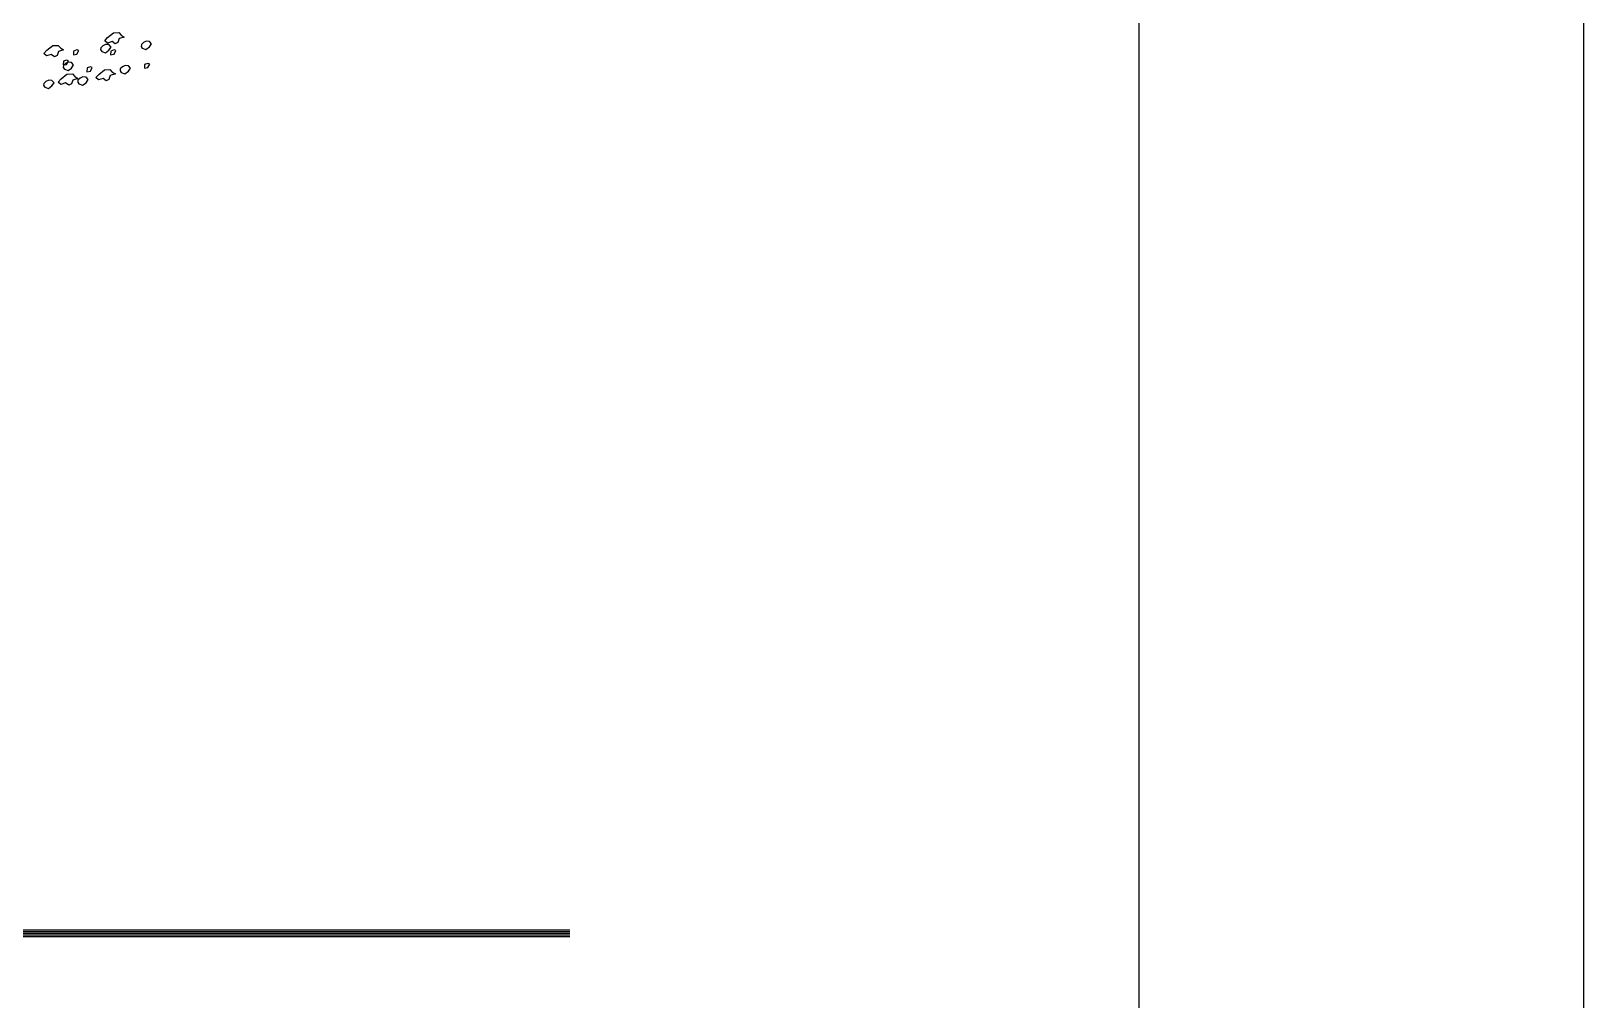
# Model space of a CAD drawing. Header units: millimetres. Extents: x 462666 to 1244237, y 2328025 to 3795663.
# Drawn here: x 1166056 to 1170595, y 2840742 to 2843573 of the extents above; entities that cross this region are included whole.
import ezdxf

# ---------------------------------------------------------------- set-up
doc = ezdxf.new("R2010")
doc.units = ezdxf.units.MM
doc.layers.add('arbre', color=250, linetype='Continuous')
doc.layers.add('MUR_REZ', color=3, linetype='Continuous')

# ---------------------------------------------------------------- blocks, each defined once
blk = doc.blocks.new('arbre3')
at = {"layer": 'arbre', "color": 252}
for points in [[(261.712, 21.574), (261.777, 21.626), (261.838, 21.628), (261.864, 21.6), (261.898, 21.578), (261.842, 21.561), (261.827, 21.517), (261.796, 21.502), (261.762, 21.528), (261.709, 21.511), (261.679, 21.537)], [(262.1, 21.454), (262.141, 21.439), (262.18, 21.467), (262.204, 21.502), (262.18, 21.53), (262.143, 21.532), (262.113, 21.517), (262.089, 21.495), (262.087, 21.474)], [(261.033, 21.43), (261.098, 21.482), (261.159, 21.484), (261.185, 21.456), (261.219, 21.434), (261.163, 21.417), (261.148, 21.373), (261.117, 21.358), (261.082, 21.384), (261.03, 21.367), (261, 21.393)], [(261.329, 21.38), (261.368, 21.387), (261.389, 21.426), (261.368, 21.435), (261.331, 21.422)], [(261.646, 21.418), (261.687, 21.403), (261.726, 21.431), (261.75, 21.466), (261.726, 21.494), (261.689, 21.496), (261.659, 21.481), (261.635, 21.459), (261.633, 21.437)], [(261.744, 21.38), (261.784, 21.387), (261.805, 21.426), (261.784, 21.435), (261.747, 21.422)], [(261.228, 21.218), (261.269, 21.203), (261.308, 21.231), (261.332, 21.266), (261.308, 21.294), (261.271, 21.296), (261.241, 21.281), (261.217, 21.259), (261.214, 21.237)], [(261.215, 21.267), (261.254, 21.273), (261.276, 21.313), (261.254, 21.321), (261.217, 21.308)], [(261.48, 21.191), (261.519, 21.198), (261.541, 21.237), (261.519, 21.246), (261.482, 21.233)], [(261.612, 21.161), (261.677, 21.213), (261.738, 21.215), (261.764, 21.187), (261.799, 21.165), (261.742, 21.148), (261.727, 21.104), (261.696, 21.089), (261.662, 21.115), (261.61, 21.098), (261.579, 21.124)], [(261.864, 21.182), (261.905, 21.166), (261.944, 21.195), (261.968, 21.229), (261.944, 21.258), (261.907, 21.26), (261.877, 21.245), (261.853, 21.223), (261.851, 21.201)], [(262.123, 21.229), (262.162, 21.236), (262.183, 21.275), (262.162, 21.283), (262.125, 21.27)], [(261.009, 21.018), (261.051, 21.003), (261.09, 21.031), (261.114, 21.066), (261.09, 21.094), (261.053, 21.096), (261.022, 21.081), (260.999, 21.059), (260.996, 21.038)], [(261.192, 21.11), (261.257, 21.163), (261.318, 21.165), (261.344, 21.137), (261.379, 21.115), (261.323, 21.097), (261.307, 21.054), (261.277, 21.039), (261.242, 21.065), (261.19, 21.047), (261.16, 21.073)], [(261.391, 21.054), (261.432, 21.039), (261.472, 21.067), (261.495, 21.102), (261.472, 21.13), (261.435, 21.133), (261.404, 21.117), (261.38, 21.096), (261.378, 21.074)]]:
    blk.add_lwpolyline(points, close=True, dxfattribs=at)

msp = doc.modelspace()

# ---------------------------------------------------------------- linework, layer by layer
at = {"layer": 'Defpoints', "linetype": 'Continuous'}
for points in [[(1148344.9, 2862509.6), (1148344.9, 2832809.6), (1170594.9, 2832809.6), (1170594.9, 2862509.6)], [(1149544.9, 2861659.6), (1149544.9, 2833459.6), (1169294.9, 2833459.6), (1169294.9, 2861659.6)], [(1169294.9, 2861659.6), (1149544.9, 2861659.6), (1149544.9, 2833459.6), (1169294.9, 2833459.6)]]:
    msp.add_lwpolyline(points, close=True, dxfattribs=at)
at = {"layer": 'MUR_REZ', "flags": 128}
msp.add_lwpolyline([(1167631.4, 2840946.6), (1151180.8, 2840946.6)], dxfattribs=at)
at = {"layer": 'MUR_REZ'}
for points in [[(1167631.4, 2840941.6), (1151180.8, 2840941.6)], [(1167631.4, 2840936.6), (1151180.8, 2840936.6)], [(1167631.4, 2840931.6), (1151180.8, 2840931.6)], [(1167631.4, 2840926.6), (1151180.8, 2840926.6)]]:
    msp.add_lwpolyline(points, dxfattribs=at)

# ---------------------------------------------------------------- block references
at = {"layer": 'arbre', "xscale": 261.3775937935833, "yscale": 261.3775937935833, "zscale": 261.3775937935833}
msp.add_blockref('arbre3', (1097874.5, 2837915.6), dxfattribs=at)

doc.saveas('drawing.dxf')
